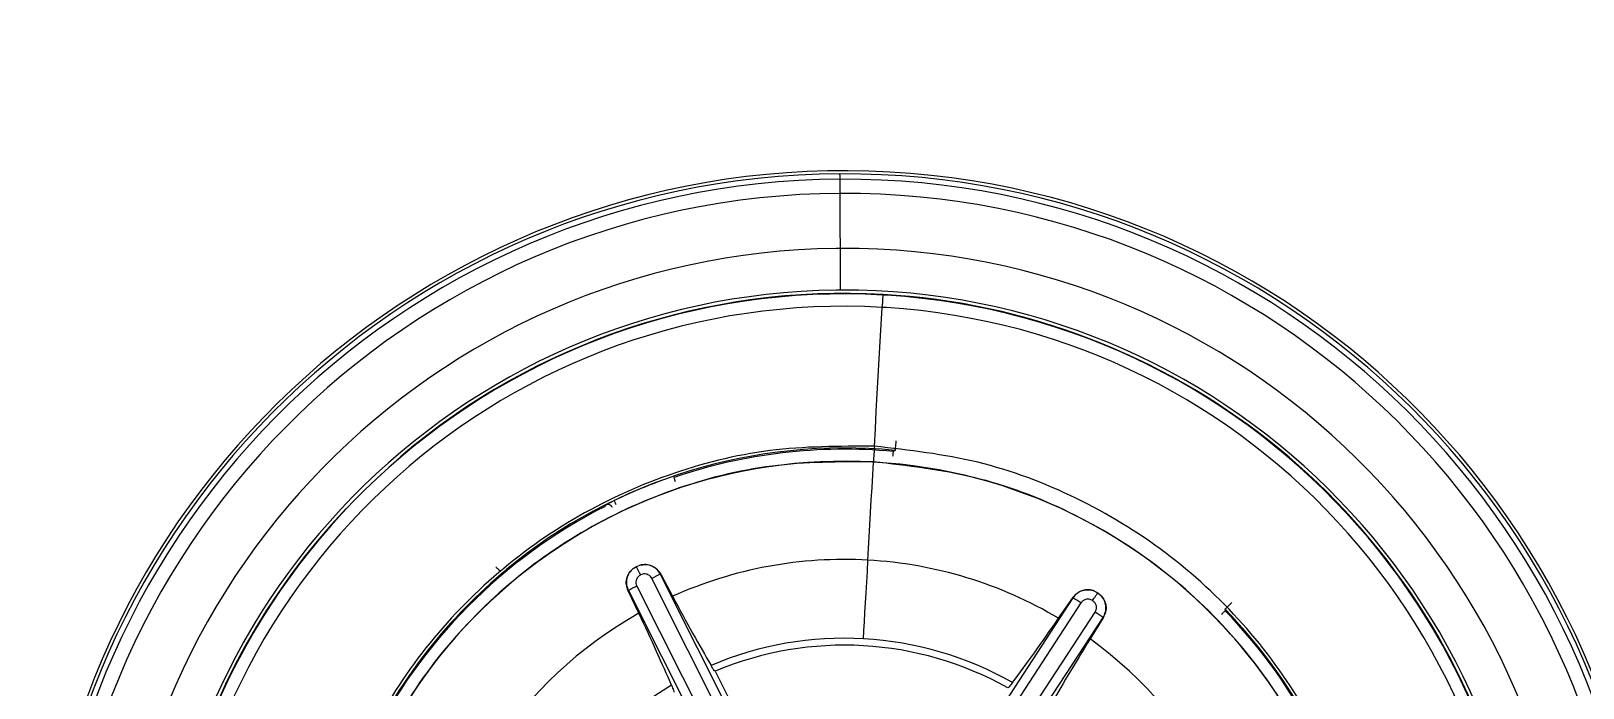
# Model space of a CAD drawing. Extents: x 525 to 609, y 649 to 778.
# Drawn here: x 558.475 to 560.396, y 728.946 to 729.758 of the extents above; entities that cross this region are included whole.
import ezdxf

# ---------------------------------------------------------------- set-up
doc = ezdxf.new("R2010")
doc.units = 0
doc.header["$MEASUREMENT"] = 0
doc.layers.add('1', color=4, linetype='Continuous')

# ---------------------------------------------------------------- blocks, each defined once
blk = doc.blocks.new('JETSETTER')
at = {"layer": '1', "color": 3, "linetype": 'Continuous', "lineweight": 25}
for p, q in [((34.4022, 60.3073), (34.4022, 60.3081)), ((33.7945, 60.0975), (33.8059, 60.1082)), ((34.0585, 60.0461), (34.0591, 60.0477)), ((33.9283, 59.9669), (33.9284, 59.9668)), ((33.9366, 59.9678), (33.9364, 59.9681)), ((34.0933, 59.9693), (34.0972, 59.9717)), ((34.0972, 59.9717), (34.1014, 59.9734)), ((34.1273, 59.9622), (34.127, 59.962)), ((34.3204, 59.5779), (34.127, 59.962)), ((34.1273, 59.9622), (34.1419, 59.9349)), ((34.0873, 59.9419), (34.087, 59.9418)), ((34.0873, 59.9419), (34.2813, 59.5582)), ((34.0977, 59.9474), (34.2918, 59.5637)), ((34.3098, 59.5728), (34.1164, 59.9569)), ((34.1003, 59.9139), (34.087, 59.9418)), ((34.6374, 59.9329), (34.4022, 59.573)), ((34.6474, 59.9266), (34.4122, 59.5667)), ((34.6197, 59.9077), (34.6372, 59.9331)), ((34.6374, 59.9329), (34.6372, 59.9331)), ((34.6642, 59.9413), (34.6682, 59.9392)), ((34.6682, 59.9392), (34.6717, 59.9364)), ((34.429, 59.5557), (34.6649, 59.9152)), ((34.4388, 59.5491), (34.6747, 59.9086)), ((34.675, 59.9084), (34.6586, 59.8821)), ((34.675, 59.9084), (34.6747, 59.9086)), ((34.1947, 59.8422), (34.3064, 59.6207))]:
    blk.add_line(p, q, dxfattribs=at)
at = {"layer": '1', "color": 3, "linetype": 'Continuous', "lineweight": 25, "flags": 128}
for points in [[(34.3492, 60.4505), (34.3492, 60.452), (34.3492, 60.4533), (34.3492, 60.4544), (34.3492, 60.4553), (34.3491, 60.4561), (34.3491, 60.4566), (34.3491, 60.4569), (34.3491, 60.457)], [(34.3493, 60.4329), (34.3493, 60.4355), (34.3492, 60.4381), (34.3492, 60.4405), (34.3492, 60.4428), (34.3492, 60.4449), (34.3492, 60.4469), (34.3492, 60.4488), (34.3492, 60.4505)], [(34.3496, 60.3649), (34.3496, 60.3735), (34.3495, 60.3821), (34.3495, 60.3907), (34.3495, 60.3992), (34.3494, 60.4077), (34.3494, 60.4161), (34.3493, 60.4245), (34.3493, 60.4329)], [(34.3499, 60.3133), (34.3499, 60.3144), (34.3499, 60.3176), (34.3499, 60.3228), (34.3498, 60.3296), (34.3498, 60.3376), (34.3497, 60.3466), (34.3497, 60.3558), (34.3496, 60.3649)], [(34.4022, 60.3073), (34.4022, 60.307), (34.4021, 60.3061), (34.402, 60.3047), (34.4019, 60.3029), (34.4018, 60.3007), (34.4017, 60.2981), (34.4015, 60.2952), (34.4013, 60.2921)], [(34.3917, 60.1204), (34.3929, 60.1421), (34.3941, 60.1637), (34.3953, 60.1853), (34.3965, 60.2068), (34.3977, 60.2283), (34.3989, 60.2497), (34.4001, 60.2709), (34.4013, 60.2921)], [(34.3917, 60.1204), (34.3915, 60.118), (34.3914, 60.1156), (34.3913, 60.1132), (34.3911, 60.1108), (34.391, 60.1083), (34.3908, 60.1059), (34.3907, 60.1035), (34.3906, 60.1011)], [(34.4153, 60.1139), (34.4164, 60.1147), (34.4173, 60.1153)], [(34.4184, 60.127), (34.4182, 60.1247), (34.418, 60.1226), (34.4178, 60.1205), (34.4176, 60.1188), (34.4175, 60.1173), (34.4174, 60.1162), (34.4173, 60.1155), (34.4173, 60.1153)], [(34.3837, 59.9796), (34.3845, 59.9939), (34.3854, 60.0085), (34.3862, 60.0234), (34.3871, 60.0386), (34.3879, 60.0539), (34.3888, 60.0695), (34.3897, 60.0851), (34.3906, 60.1008)], [(34.4147, 60.108), (34.4148, 60.1091), (34.4149, 60.1102), (34.415, 60.1112), (34.4151, 60.1121), (34.4152, 60.1129), (34.4152, 60.1134), (34.4153, 60.1138), (34.4153, 60.1139)], [(34.1456, 60.0763), (34.1453, 60.0774), (34.1449, 60.0784), (34.1446, 60.0794), (34.1443, 60.0802), (34.1441, 60.0809), (34.1439, 60.0814), (34.1438, 60.0818), (34.1437, 60.0819)], [(34.0723, 60.0479), (34.0718, 60.0489), (34.0714, 60.0499), (34.0709, 60.0508), (34.0705, 60.0516), (34.0702, 60.0523), (34.07, 60.0528), (34.0698, 60.0531), (34.0698, 60.0532)], [(33.926, 59.9684), (33.9271, 59.9675), (33.9283, 59.9669)], [(34.3783, 59.8823), (34.3788, 59.8925), (34.3794, 59.9033), (34.3801, 59.9147), (34.3808, 59.9267), (34.3815, 59.9392), (34.3822, 59.9522), (34.383, 59.9657), (34.3837, 59.9796)], [(34.8341, 59.9271), (34.8325, 59.9255), (34.8309, 59.924), (34.8294, 59.9225), (34.8282, 59.9213), (34.8271, 59.9203), (34.8263, 59.9195), (34.8258, 59.919), (34.8256, 59.9188)], [(34.8215, 59.9129), (34.8224, 59.9137), (34.8231, 59.9144), (34.8239, 59.9151), (34.8245, 59.9157), (34.825, 59.9162), (34.8254, 59.9166), (34.8257, 59.9169), (34.8258, 59.917)], [(34.8256, 59.9188), (34.8257, 59.9178), (34.8258, 59.917)]]:
    blk.add_lwpolyline(points, dxfattribs=at)
at = {"layer": '1', "color": 3, "linetype": 'Continuous', "lineweight": 25}
for centre, radius, start, end in [((34.3546, 59.461), 1, 86.7787, 266.7787), ((34.3546, 59.461), 0.9961, 90.3115, 180.3115), ((34.3546, 59.461), 0.9895, 90.3115, 270.3115), ((34.3546, 59.461), 1, 266.7787, 86.7787), ((34.3546, 59.461), 0.9961, 0.3115, 90.3115), ((34.3546, 59.461), 0.9895, 270.3115, 90.3115), ((34.3546, 59.461), 0.972, 90.3115, 270.3115), ((34.3546, 59.461), 0.972, 270.3115, 90.3115), ((34.3546, 59.461), 0.9039, 90.6551, 270.3115), ((34.3546, 59.461), 0.9039, 90.3115, 90.6551), ((34.3546, 59.461), 0.9039, 270.6551, 90.3115), ((34.3546, 59.461), 0.8524, 90.6551, 270.3115), ((34.3546, 59.461), 0.8477, 86.7787, 266.4239), ((34.3546, 59.461), 0.8484, 86.7787, 130.2868), ((34.3546, 59.461), 0.8477, 266.7787, 86.4239), ((34.3546, 59.461), 0.8524, 90.3115, 90.6551), ((34.3546, 59.461), 0.8524, 270.6551, 90.3115), ((34.3546, 59.461), 0.8484, 16.6707, 86.7787), ((34.3546, 59.461), 0.8477, 86.4239, 86.7787), ((34.3546, 59.461), 0.8324, 86.7787, 266.4239), ((34.3546, 59.461), 0.8324, 266.7787, 86.4239), ((34.3546, 59.461), 0.8324, 86.4239, 86.7787), ((34.3546, 59.461), 0.6573, 84.5247, 129.5124), ((34.3546, 59.461), 0.6557, 84.687, 108.7527), ((34.3546, 59.461), 0.6408, 86.7787, 176.7787), ((34.3546, 59.461), 0.6408, 356.7787, 86.7787), ((34.3546, 59.461), 0.6571, 109.9075, 115.6816), ((34.3546, 59.461), 0.8484, 136.6707, 250.2868), ((34.3546, 59.461), 0.6557, 116.8364, 153.7527), ((34.0618, 60.0425), 0.00591, 22.807, 116.6998), ((34.3546, 59.461), 0.5194, 86.7787, 114.1721), ((34.3546, 59.461), 0.6569, 129.5085, 153.8673), ((34.2049, 59.7871), 0.1915, 114.011, 117.5414), ((34.3546, 59.461), 0.5194, 59.3114, 86.7787), ((34.1831, 59.7727), 0.1945, 116.0427, 119.519), ((34.5398, 59.7671), 0.1925, 56.0172, 59.5299), ((34.3546, 59.461), 0.5194, 119.3114, 174.1721), ((34.5611, 59.752), 0.1934, 54.0328, 57.5281), ((34.3546, 59.461), 0.6569, 26.7219, 44.1847), ((34.3546, 59.461), 0.6557, 26.8364, 44.0587), ((34.3546, 59.461), 0.422, 86.7787, 113.0135), ((34.3546, 59.461), 0.4134, 60.7198, 112.7492), ((34.3546, 59.461), 0.422, 60.4529, 86.7787), ((34.3546, 59.461), 0.5194, 359.3114, 54.1722), ((34.3546, 59.461), 0.422, 120.453, 173.0135)]:
    blk.add_arc(centre, radius, start, end, dxfattribs=at)
for points, knots in [([(34.3555, 61.2036), (34.3647, 61.2036), (34.383, 61.2035), (34.4102, 61.2029), (34.4372, 61.2019), (34.464, 61.2006), (34.4904, 61.199), (34.5166, 61.197), (34.5425, 61.1948), (34.5681, 61.1922), (34.5934, 61.1893), (34.6184, 61.1861), (34.6431, 61.1827), (34.7111, 61.1725), (34.8218, 61.1508), (34.9722, 61.1094), (35.1199, 61.0567), (35.2609, 60.9937), (35.3994, 60.9186), (35.5307, 60.8329), (35.6353, 60.7509), (35.7129, 60.6812), (35.7896, 60.6058), (35.8757, 60.5077), (35.9668, 60.3812), (36.0445, 60.249), (36.0961, 60.1382), (36.1283, 60.0562), (36.146, 60.0063), (36.1621, 59.9565), (36.1766, 59.9066), (36.1895, 59.8568), (36.1968, 59.8235), (36.2005, 59.8069)], [0, 0, 0, 0, 0.010985, 0.021867, 0.032644, 0.043319, 0.05389, 0.064358, 0.074724, 0.084988, 0.09515, 0.10521, 0.115169, 0.125027, 0.18754, 0.250025, 0.31153, 0.375019, 0.434733, 0.500011, 0.562507, 0.593718, 0.625019, 0.691367, 0.749997, 0.811778, 0.874973, 0.896292, 0.917422, 0.938359, 0.959102, 0.97965, 1, 1, 1, 1]), ([(35.5868, 58.2287), (35.5929, 58.2348), (35.6049, 58.247), (35.6227, 58.2656), (35.6401, 58.2844), (35.6573, 58.3034), (35.6742, 58.3227), (35.6908, 58.3423), (35.7071, 58.3621), (35.7231, 58.3821), (35.7389, 58.4023), (35.7749, 58.4502), (35.8282, 58.5278), (35.8929, 58.6387), (35.9492, 58.754), (35.9969, 58.8732), (36.0357, 58.9955), (36.0752, 59.1619), (36.1014, 59.3748), (36.0951, 59.632), (36.0512, 59.8856), (35.9706, 60.1299), (35.855, 60.3597), (35.7069, 60.5701), (35.5296, 60.7564), (35.3606, 60.8885), (35.2149, 60.9783), (35.101, 61.0375), (34.9831, 61.0881), (34.8617, 61.1299), (34.7376, 61.1627), (34.6366, 61.1815), (34.5603, 61.1917), (34.5093, 61.197), (34.4581, 61.2008), (34.4069, 61.2032), (34.3727, 61.2035), (34.3555, 61.2036)], [0, 0, 0, 0, 0.006271, 0.012535, 0.018793, 0.025046, 0.031296, 0.037545, 0.043792, 0.050041, 0.056292, 0.062546, 0.093816, 0.125066, 0.15632, 0.187575, 0.218824, 0.250085, 0.312563, 0.375049, 0.437536, 0.500016, 0.562489, 0.624962, 0.687443, 0.749925, 0.781182, 0.812442, 0.843694, 0.874956, 0.906208, 0.93747, 0.949986, 0.962486, 0.974981, 0.987482, 1, 1, 1, 1]), ([(33.1223, 60.6932), (33.1161, 60.687), (33.1037, 60.6745), (33.0855, 60.6554), (33.0675, 60.6361), (33.0499, 60.6165), (33.0326, 60.5967), (33.0156, 60.5766), (32.999, 60.5563), (32.9826, 60.5357), (32.9665, 60.5149), (32.9508, 60.4938), (32.9353, 60.4725), (32.9202, 60.4509), (32.8783, 60.3893), (32.815, 60.2838), (32.7419, 60.1289), (32.6842, 59.9676), (32.6426, 59.8015), (32.6174, 59.632), (32.6091, 59.461), (32.6174, 59.2899), (32.6426, 59.1204), (32.6842, 58.9542), (32.742, 58.7929), (32.8152, 58.638), (32.9033, 58.4912), (33.0053, 58.3536), (33.1203, 58.2267), (33.2472, 58.1116), (33.3848, 58.0097), (33.5317, 57.9215), (33.6866, 57.8484), (33.8478, 57.7906), (34.014, 57.749), (34.1834, 57.7238), (34.3545, 57.7155), (34.5256, 57.7238), (34.695, 57.749), (34.8612, 57.7906), (35.0224, 57.8483), (35.1773, 57.9215), (35.2893, 57.9886), (35.3631, 58.0395), (35.4026, 58.0683), (35.4412, 58.0982), (35.479, 58.1292), (35.5159, 58.1613), (35.5519, 58.1943), (35.5752, 58.2172), (35.5868, 58.2287)], [0, 0, 0, 0, 0.004827, 0.009647, 0.014461, 0.019271, 0.024078, 0.028882, 0.033686, 0.038489, 0.043293, 0.048099, 0.052908, 0.057722, 0.062541, 0.093781, 0.125035, 0.156273, 0.187523, 0.218772, 0.250007, 0.281251, 0.312511, 0.343765, 0.375021, 0.40627, 0.437519, 0.468758, 0.500007, 0.53125, 0.562493, 0.593739, 0.624988, 0.656237, 0.687489, 0.718733, 0.749986, 0.781233, 0.812476, 0.843717, 0.874964, 0.906209, 0.937455, 0.946406, 0.95534, 0.964264, 0.973185, 0.98211, 0.991046, 1, 1, 1, 1]), ([(34.3917, 60.1204), (34.3484, 60.1204), (34.2618, 60.1203), (34.1351, 60.0881), (34.0169, 60.0337), (33.9117, 59.9567), (33.8235, 59.8608), (33.7557, 59.7495), (33.7109, 59.6271), (33.6909, 59.4983), (33.6963, 59.3681), (33.7271, 59.2415), (33.782, 59.1233), (33.8588, 59.0181), (33.9548, 58.9298), (34.0661, 58.8624), (34.1884, 58.8162), (34.2744, 58.8064), (34.3174, 58.8015)], [0, 0, 0, 0, 0.0625, 0.125, 0.1875, 0.25, 0.3125, 0.374999, 0.4375, 0.5, 0.5625, 0.625, 0.6875, 0.75, 0.8125, 0.875, 0.9375, 1, 1, 1, 1]), ([(34.3174, 58.8015), (34.3607, 58.8015), (34.4473, 58.8016), (34.574, 58.8338), (34.6922, 58.8883), (34.7975, 58.9653), (34.8856, 59.0612), (34.9534, 59.1725), (34.9982, 59.2949), (35.0183, 59.4236), (35.0128, 59.5538), (34.982, 59.6804), (34.9272, 59.7987), (34.8503, 59.9038), (34.7544, 59.9921), (34.643, 60.0596), (34.5207, 60.1058), (34.4347, 60.1155), (34.3917, 60.1204)], [0, 0, 0, 0, 0.0625, 0.125, 0.1875, 0.25, 0.3125, 0.374999, 0.4375, 0.5, 0.5625, 0.625, 0.6875, 0.75, 0.8125, 0.875, 0.9375, 1, 1, 1, 1]), ([(34.3906, 60.1011), (34.3486, 60.1011), (34.2645, 60.101), (34.1415, 60.0698), (34.0268, 60.0169), (33.9247, 59.9421), (33.839, 59.8491), (33.7735, 59.741), (33.7287, 59.6223), (33.7192, 59.5388), (33.7144, 59.497)], [0, 0, 0, 0, 0.125, 0.250001, 0.375001, 0.500001, 0.625001, 0.75, 0.875002, 1, 1, 1, 1]), ([(34.9947, 59.4249), (34.9946, 59.467), (34.9946, 59.551), (34.9633, 59.674), (34.9104, 59.7887), (34.8357, 59.8909), (34.7426, 59.9766), (34.6346, 60.042), (34.5159, 60.0869), (34.4323, 60.0963), (34.3906, 60.1011)], [0, 0, 0, 0, 0.125, 0.250001, 0.375001, 0.5, 0.625001, 0.75, 0.875, 1, 1, 1, 1]), ([(34.0591, 60.0477), (34.0592, 60.0478), (34.0593, 60.0479), (34.06, 60.0482), (34.0607, 60.0486), (34.0609, 60.0487)], [0, 0, 0, 0, 0.380558, 0.814756, 1, 1, 1, 1]), ([(34.0609, 60.0487), (34.0613, 60.0489), (34.062, 60.0493), (34.064, 60.0503), (34.0667, 60.0517), (34.0687, 60.0527), (34.0698, 60.0532)], [0, 0, 0, 0, 0.174786, 0.422877, 0.697615, 1, 1, 1, 1]), ([(33.9231, 59.9712), (33.9236, 59.9707), (33.9247, 59.9698), (33.926, 59.9686), (33.9269, 59.9677), (33.927, 59.9676), (33.9271, 59.9675)], [0, 0, 0, 0, 0.2501156, 0.5002214, 0.750294, 1, 1, 1, 1]), ([(34.087, 59.9418), (34.0861, 59.9442), (34.0843, 59.949), (34.0849, 59.9568), (34.0878, 59.9641), (34.0915, 59.9676), (34.0933, 59.9693)], [0, 0, 0, 0, 0.259463, 0.513514, 0.760779, 1, 1, 1, 1]), ([(34.0933, 59.9693), (34.0915, 59.9675), (34.0878, 59.964), (34.085, 59.9568), (34.0845, 59.9491), (34.0864, 59.9443), (34.0873, 59.9419)], [0, 0, 0, 0, 0.250005, 0.500087, 0.750023, 1, 1, 1, 1]), ([(34.1024, 59.9614), (34.1011, 59.9605), (34.0985, 59.9588), (34.0967, 59.9548), (34.0964, 59.9508), (34.0973, 59.9486), (34.0977, 59.9474)], [0, 0, 0, 0, 0.28091, 0.560288, 0.780628, 1, 1, 1, 1]), ([(34.1024, 59.9614), (34.102, 59.9622), (34.1009, 59.9643), (34.0996, 59.9669), (34.0986, 59.9689), (34.0979, 59.9703), (34.0973, 59.9714), (34.0972, 59.9716), (34.0972, 59.9717)], [0, 0, 0, 0, 0.164251, 0.392026, 0.52976, 0.68004, 0.838662, 1, 1, 1, 1]), ([(34.127, 59.962), (34.1256, 59.9641), (34.1229, 59.9684), (34.1164, 59.9726), (34.1089, 59.9746), (34.1039, 59.9738), (34.1014, 59.9734)], [0, 0, 0, 0, 0.249951, 0.499961, 0.749967, 1, 1, 1, 1]), ([(34.1014, 59.9734), (34.1039, 59.9738), (34.109, 59.9747), (34.1165, 59.9727), (34.1231, 59.9686), (34.1259, 59.9643), (34.1273, 59.9622)], [0, 0, 0, 0, 0.243268, 0.48824, 0.739144, 1, 1, 1, 1]), ([(34.1164, 59.9569), (34.1155, 59.9582), (34.1138, 59.9607), (34.1097, 59.9625), (34.1058, 59.9627), (34.1035, 59.9618), (34.1024, 59.9614)], [0, 0, 0, 0, 0.282399, 0.561888, 0.778098, 1, 1, 1, 1]), ([(34.6372, 59.9331), (34.6388, 59.9351), (34.6421, 59.939), (34.6492, 59.9424), (34.6569, 59.9435), (34.6618, 59.9421), (34.6642, 59.9413)], [0, 0, 0, 0, 0.259543, 0.513549, 0.760795, 1, 1, 1, 1]), ([(34.6642, 59.9414), (34.6617, 59.9421), (34.6568, 59.9435), (34.6492, 59.9423), (34.6422, 59.9389), (34.639, 59.9349), (34.6374, 59.9329)], [0, 0, 0, 0, 0.250054, 0.500081, 0.750083, 1, 1, 1, 1]), ([(34.1419, 59.9349), (34.1504, 59.919), (34.168, 59.8866), (34.1823, 59.862), (34.1896, 59.8494)], [0, 0, 0, 0, 0.487203, 1, 1, 1, 1]), ([(34.6618, 59.9296), (34.6605, 59.9302), (34.6577, 59.9316), (34.6533, 59.9312), (34.6497, 59.9295), (34.6482, 59.9276), (34.6474, 59.9266)], [0, 0, 0, 0, 0.280941, 0.560275, 0.780598, 1, 1, 1, 1]), ([(34.6618, 59.9296), (34.6624, 59.9304), (34.6636, 59.9323), (34.6652, 59.9347), (34.6665, 59.9366), (34.6673, 59.9379), (34.668, 59.9389), (34.6681, 59.9391), (34.6682, 59.9392)], [0, 0, 0, 0, 0.164211, 0.392033, 0.52978, 0.680085, 0.838665, 1, 1, 1, 1]), ([(34.6649, 59.9152), (34.6656, 59.9166), (34.667, 59.9194), (34.6665, 59.9238), (34.6647, 59.9273), (34.6628, 59.9288), (34.6618, 59.9296)], [0, 0, 0, 0, 0.282429, 0.561952, 0.778097, 1, 1, 1, 1]), ([(34.6747, 59.9086), (34.6759, 59.9108), (34.6782, 59.9153), (34.6786, 59.923), (34.6766, 59.9305), (34.6734, 59.9344), (34.6717, 59.9364)], [0, 0, 0, 0, 0.249936, 0.499896, 0.749952, 1, 1, 1, 1]), ([(34.6717, 59.9364), (34.6734, 59.9344), (34.6766, 59.9305), (34.6787, 59.923), (34.6784, 59.9152), (34.6761, 59.9107), (34.675, 59.9084)], [0, 0, 0, 0, 0.2431869, 0.4882668, 0.7390673, 1, 1, 1, 1]), ([(34.1407, 59.8248), (34.1349, 59.8381), (34.1235, 59.8642), (34.1079, 59.8976), (34.1003, 59.9139)], [0, 0, 0, 0, 0.5122821, 1, 1, 1, 1]), ([(34.5627, 59.8281), (34.5713, 59.8398), (34.5882, 59.8626), (34.6094, 59.8929), (34.6197, 59.9077)], [0, 0, 0, 0, 0.512277, 1, 1, 1, 1]), ([(34.6586, 59.8821), (34.6492, 59.8668), (34.6299, 59.8353), (34.6157, 59.8107), (34.6085, 59.7981)], [0, 0, 0, 0, 0.487197, 1, 1, 1, 1]), ([(34.1947, 59.8422), (34.1943, 59.8424), (34.1934, 59.8429), (34.1908, 59.8472), (34.1896, 59.8494)], [0, 0, 0, 0, 0.499958, 1, 1, 1, 1]), ([(34.5627, 59.8281), (34.5612, 59.8261), (34.5582, 59.8221), (34.5572, 59.8217), (34.5568, 59.8215)], [0, 0, 0, 0, 0.500025, 1, 1, 1, 1]), ([(34.1407, 59.8248), (34.1416, 59.8225), (34.1436, 59.8179), (34.1435, 59.8169), (34.1434, 59.8164)], [0, 0, 0, 0, 0.500046, 1, 1, 1, 1])]:
    blk.add_open_spline(points, degree=3, knots=knots, dxfattribs=at)

msp = doc.modelspace()

# ---------------------------------------------------------------- block references
at = {"layer": '1'}
msp.add_blockref('JETSETTER', (525.1273, 669.1243), dxfattribs=at)

doc.saveas('drawing.dxf')
